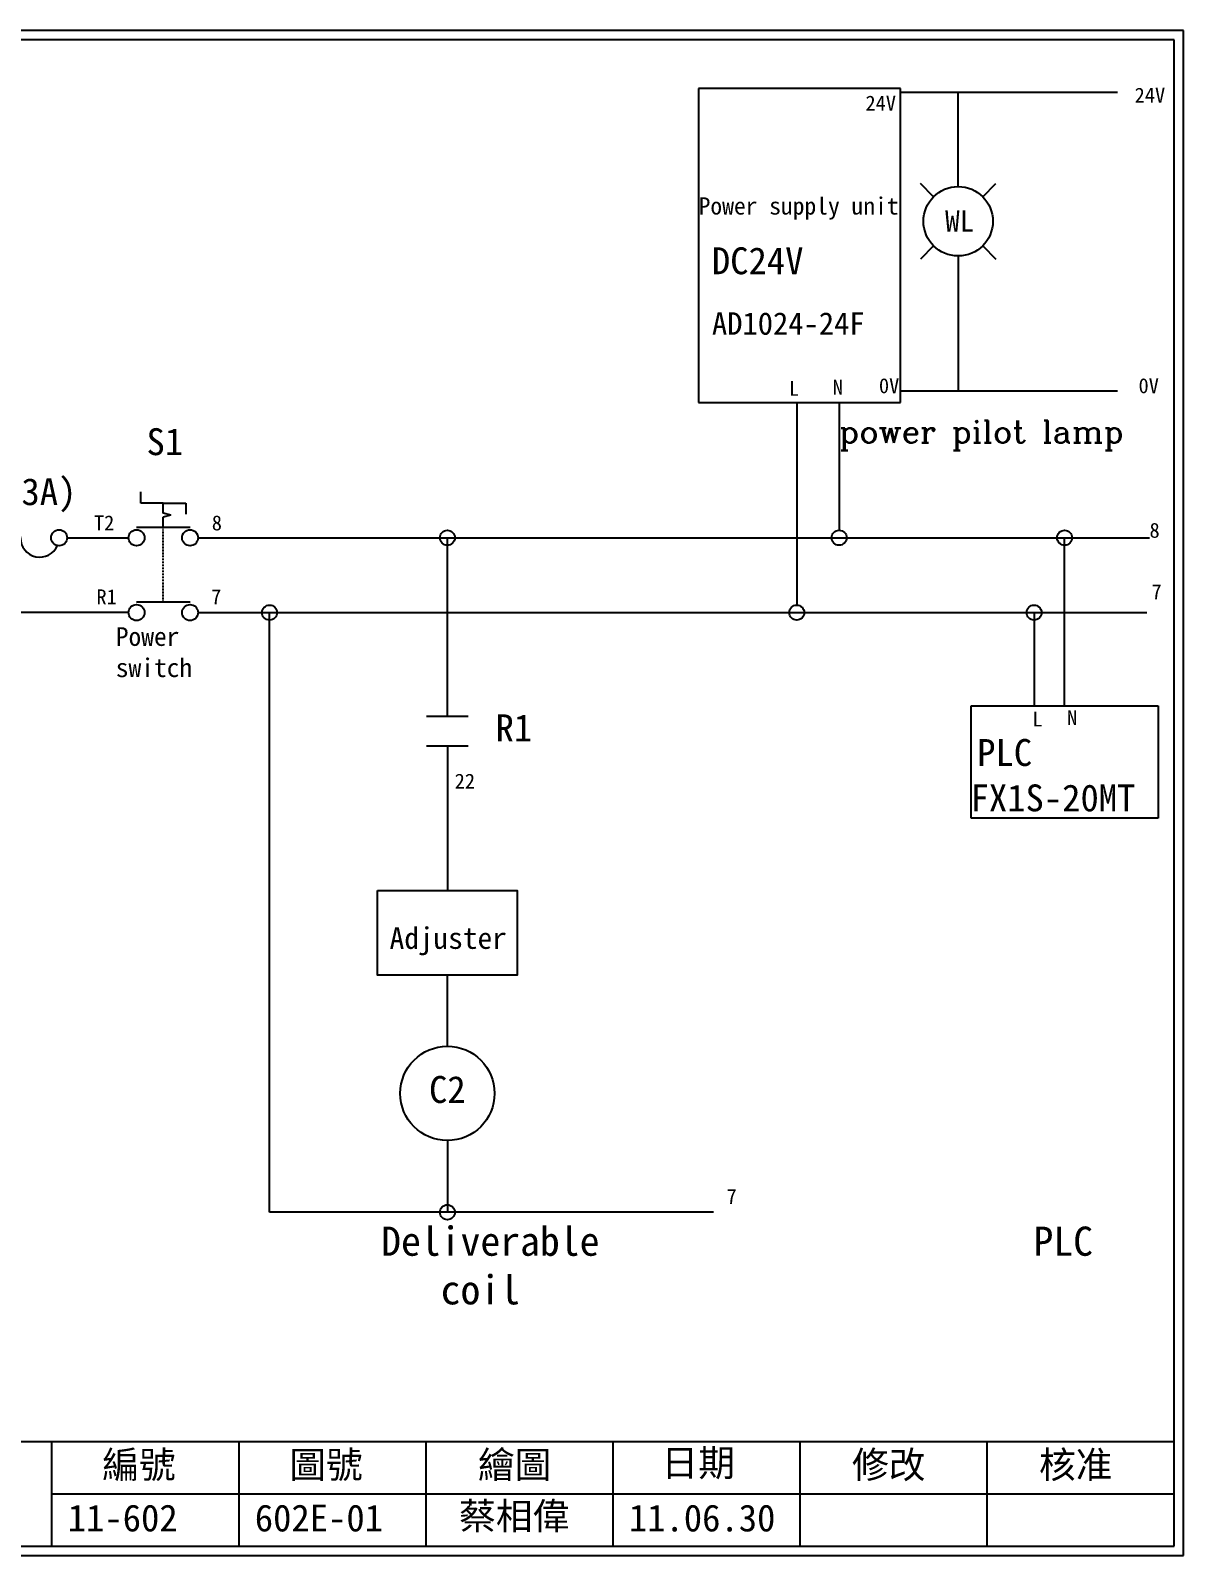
# Model space of a CAD drawing. Extents: x 10 to 297, y 3 to 207.
# Drawn here: x 142.9 to 297, y 3 to 207 of the extents above; entities that cross this region are included whole.
import ezdxf
from ezdxf.enums import TextEntityAlignment as Align

# ---------------------------------------------------------------- set-up
doc = ezdxf.new("R2010")
doc.units = 0
doc.linetypes.add('DASHED', pattern=[0.2, 0.1, -0.1])
doc.layers.get('0').update_dxf_attribs({"linetype": 'CONTINUOUS'})
for name, color, linetype in [('7', 7, 'CONTINUOUS'), ('圖框層', 7, 'CONTINUOUS'), ('標尺寸層', 3, 'CONTINUOUS')]:
    doc.layers.add(name, color=color, linetype=linetype)
doc.styles.add('CNS', font='romanc.shx', dxfattribs={"bigfont": 'chineset.shx'})
doc.styles.add('STSL', font='kaiu.ttf')

# ---------------------------------------------------------------- blocks, each defined once
blk = doc.blocks.new('FUSE')
at = {"color": 7}
for p, q in [((0, 0), (2.14, 0)), ((14.64, 0), (16.78, 0))]:
    blk.add_line(p, q, dxfattribs=at)
for centre in [(3.21, 0), (13.56, 0)]:
    blk.add_circle(centre, 1.07)
for centre, start, end in [((5.8, 0), 0, 156.116), ((10.98, 0), 180, 336.116)]:
    blk.add_arc(centre, 2.59, start, end, dxfattribs=at)

msp = doc.modelspace()

# ---------------------------------------------------------------- linework, layer by layer
for p, q in [((259.19, 199.2), (232.19, 199.2)), ((232.19, 199.2), (232.19, 157.2)), ((259.19, 157.2), (259.19, 199.2)), ((288.16, 198.67), (259.19, 198.67)), ((266.88, 189.99), (266.88, 198.67)), ((266.88, 186.09), (266.88, 189.99)), ((263.6, 184.73), (261.83, 186.5)), ((270.16, 184.73), (271.93, 186.5)), ((263.6, 178.17), (261.83, 176.4)), ((270.16, 178.17), (271.93, 176.4)), ((266.88, 176.81), (266.88, 172.86)), ((266.88, 172.86), (266.88, 158.72)), ((232.19, 157.2), (255.19, 157.2)), ((245.3, 157.2), (245.3, 130.12)), ((250.97, 157.2), (250.97, 140.12)), ((255.19, 157.2), (259.19, 157.2)), ((288.16, 158.72), (259.19, 158.72)), ((157.63, 143.77), (157.63, 145.27)), ((160.63, 143.77), (157.63, 143.77)), ((160.63, 143.77), (163.63, 143.77)), ((163.63, 143.77), (163.63, 142.27)), ((161.63, 142.16), (160.63, 142.43)), ((161.63, 142.16), (160.63, 141.89)), ((147.78, 139.12), (155.99, 139.12)), ((149.92, 139.12), (155.99, 139.12)), ((165.27, 139.12), (292.46, 139.12)), ((198.6, 115.27), (198.6, 139.12)), ((281.11, 116.64), (281.11, 139.12)), ((155.99, 129.12), (22.17, 129.12)), ((165.27, 129.12), (292.09, 129.12)), ((268.61, 116.64), (293.61, 116.64)), ((268.61, 101.64), (268.61, 116.64)), ((293.61, 116.64), (293.61, 101.64)), ((198.6, 111.3), (198.6, 91.96)), ((293.61, 101.64), (268.61, 101.64)), ((198.6, 71.11), (198.6, 80.64)), ((198.6, 58.51), (198.6, 48.91))]:
    msp.add_line(p, q)
msp.add_lwpolyline([(189.27, 91.96), (207.93, 91.96), (207.93, 80.64), (189.27, 80.64)], close=True)
for centre, radius in [((266.88, 181.45), 4.64), ((250.97, 139.12), 1), ((245.3, 129.12), 1), ((198.6, 64.81), 6.3)]:
    msp.add_circle(centre, radius)
at = {"layer": '7'}
for p, q in [((160.63, 142.43), (160.63, 143.77)), ((160.63, 140.55), (160.63, 141.89)), ((157.06, 140.55), (164.2, 140.55)), ((157.06, 130.55), (164.2, 130.55))]:
    msp.add_line(p, q, dxfattribs=at)
at = {"layer": '7', "linetype": 'DASHED'}
msp.add_line((160.63, 130.55), (160.63, 140.55), dxfattribs=at)
at = {"layer": '7'}
for centre in [(157.06, 139.12), (164.2, 139.12), (157.06, 129.12), (164.2, 129.12)]:
    msp.add_circle(centre, 1.07, dxfattribs=at)
at = {"layer": '圖框層', "color": 7}
for p, q in [((297, 206.97), (10, 206.97)), ((297, 3), (297, 206.97)), ((295.75, 205.72), (11.25, 205.72)), ((295.75, 4.25), (295.75, 205.72)), ((11.25, 18.25), (295.75, 18.25)), ((145.75, 4.25), (145.75, 18.25)), ((170.75, 4.25), (170.75, 18.25)), ((195.75, 4.25), (195.75, 18.25)), ((220.75, 4.25), (220.75, 18.25)), ((245.75, 4.25), (245.75, 18.25)), ((270.75, 4.25), (270.75, 18.25)), ((145.75, 11.25), (295.75, 11.25)), ((11.25, 4.25), (295.75, 4.25)), ((10, 3), (297, 3))]:
    msp.add_line(p, q, dxfattribs=at)
at = {"layer": '標尺寸層', "color": 7}
for p, q in [((174.83, 48.91), (174.83, 129.12)), ((277.03, 129.15), (277.03, 116.64)), ((195.81, 115.27), (201.38, 115.27)), ((195.81, 111.3), (201.38, 111.3)), ((234.17, 48.91), (174.83, 48.91))]:
    msp.add_line(p, q, dxfattribs=at)
for centre in [(198.6, 139.12), (281.11, 139.12), (174.83, 129.12), (277.03, 129.12), (198.6, 48.91)]:
    msp.add_circle(centre, 1, dxfattribs=at)

# ---------------------------------------------------------------- block references
at = {"color": 7}
msp.add_blockref('FUSE', (133.14, 139.12), dxfattribs=at)

# ---------------------------------------------------------------- texts
msp.add_text('WL', height=2.856, dxfattribs=at).set_placement((267.08, 181.5), align=Align.MIDDLE_CENTER)
at = {"layer": '圖框層', "color": 4, "style": 'STSL'}
for s, height, p in [('24V', 2, (254.49, 196.26)), ('24V', 2, (290.47, 197.32)), ('Power supply unit', 2.3111, (232.19, 182.35)), ('DC24V', 3.6, (233.96, 174.37)), ('AD1024-24F', 3, (233.97, 166.28)), ('L', 2, (244.26, 158.11)), ('N', 2, (250.12, 158.26)), ('0V', 2, (256.29, 158.46)), ('0V', 2, (290.99, 158.46)), ('S1', 3.6, (158.39, 150.17)), ('F(3A)', 3.6, (136.77, 143.49)), ('T2', 2, (151.36, 140.11)), ('8', 2, (167.11, 140.11)), ('8', 2, (292.46, 139.12)), ('7', 2, (292.73, 130.9)), ('R1', 2, (151.69, 130.22)), ('7', 2, (167.02, 130.22)), ('R1', 3.6, (205.04, 111.9)), ('L', 2, (276.8, 113.88)), ('N', 2, (281.44, 114.06)), ('PLC', 3.6, (269.42, 108.6)), ('22', 2, (199.58, 105.57)), ('FX1S-20MT', 3.6, (268.54, 102.53)), ('Adjuster', 2.88, (190.88, 84.14)), ('C2', 3.6, (196.15, 63.53)), ('7', 2, (235.92, 50.01)), ('編號', 3.6, (152.47, 13.34)), ('圖號', 3.6, (177.47, 13.34)), ('繪圖', 3.6, (202.69, 13.34)), ('日期', 3.6, (227.22, 13.59)), ('修改', 3.6, (252.69, 13.34)), ('核准', 3.6, (277.69, 13.34)), ('蔡相偉', 3.6, (200.18, 6.47)), ('11-602', 3.6, (147.86, 6.22)), ('602E-01', 3.6, (172.86, 6.22)), ('11.06.30', 3.6, (222.86, 6.22))]:
    msp.add_text(s, height=height, dxfattribs=at).set_placement(p)
at = {"layer": '標尺寸層', "color": 7, "insert": (250.97, 154.8), "char_height": 3, "attachment_point": 1, "style": 'CNS'}
msp.add_mtext('{\\C4;power pilot lamp}', dxfattribs=at)
at = {"layer": '標尺寸層', "color": 7, "attachment_point": 1, "style": 'CNS'}
for s, insert, char_height, width in [('{\\fDFKai-SB|b0|i0|c136|p65;Power switch}', (154.28, 127.16), 2.5, 14.0847), ('{\\fDFKai-SB|b0|i0|c136|p65;Deliverable    coil}', (189.75, 46.99), 3.9, 21.0104), ('{\\fDFKai-SB|b0|i0|c136|p65;PLC}', (276.95, 46.99), 3.9, 11.3231)]:
    msp.add_mtext(s, dxfattribs=dict(at, insert=insert, char_height=char_height, width=width))

doc.saveas('drawing.dxf')
